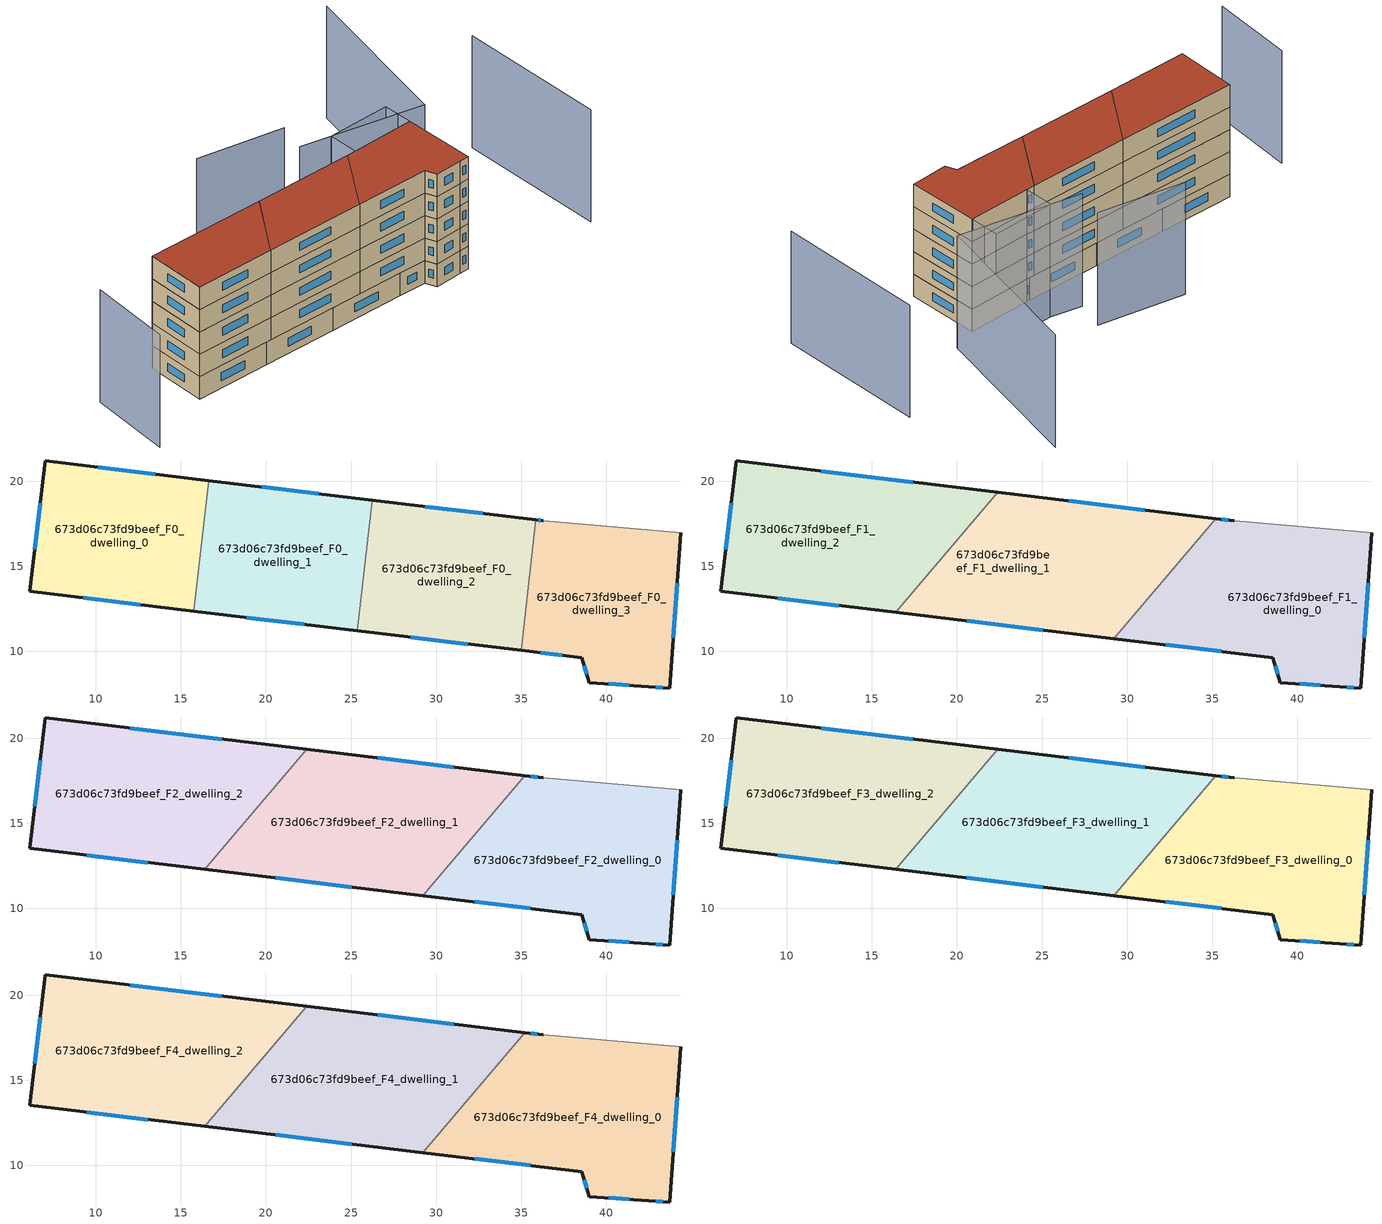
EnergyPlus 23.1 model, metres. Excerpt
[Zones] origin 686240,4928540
673d06c73fd9beef_F0_dwelling_0
 floor ground (EU_floor_Construction): 16.63,20.03 15.76,12.37 6.13,13.53 7.04,21.18 z0
 wall outside (EU_wall_Construction): 16.63,20.03 7.04,21.18 6.13,13.53 15.76,12.37 z0:3
 wall to 673d06c73fd9beef_F0_dwelling_1 (EU_wall_Construction): 15.76,12.37 16.63,20.03 z0:3
 window (EU_Window_Construction): 9.26,13.15 12.63,12.74 / 6.74,18.69 6.42,16.02 / 13.51,20.41 10.16,20.81 z0.98:2.02
673d06c73fd9beef_F0_dwelling_1
 floor ground (EU_floor_Construction): 26.24,18.88 25.38,11.21 15.76,12.37 16.63,20.03 z0
 wall outside (EU_wall_Construction): 15.76,12.37 25.38,11.21 / 26.24,18.88 16.63,20.03 z0:3
 wall to 673d06c73fd9beef_F0_dwelling_2 (EU_wall_Construction): 25.38,11.21 26.24,18.88 z0:3
 window (EU_Window_Construction): 18.89,11.99 22.25,11.59 / 23.12,19.26 19.76,19.66 z0.98:2.02
673d06c73fd9beef_F0_dwelling_2
 floor ground (EU_floor_Construction): 35.86,17.73 34.99,10.06 25.38,11.21 26.24,18.88 z0
 wall outside (EU_wall_Construction): 25.38,11.21 34.99,10.06 / 35.86,17.73 26.24,18.88 z0:3
 wall to 673d06c73fd9beef_F0_dwelling_3 (EU_wall_Construction): 34.99,10.06 35.86,17.73 z0:3
 window (EU_Window_Construction): 28.5,10.84 31.86,10.44 / 32.73,18.1 29.37,18.51 z0.98:2.02
673d06c73fd9beef_F0_dwelling_3
 floor ground (EU_floor_Construction): 44.37,16.96 43.72,7.85 42.5,7.93 38.98,8.17 38.56,9.63 34.99,10.06 35.86,17.73 36.3,17.67 z0
 wall outside (EU_wall_Construction): 34.99,10.06 38.56,9.63 38.98,8.17 42.5,7.93 43.72,7.85 44.37,16.96 / 36.3,17.67 35.86,17.73 z0:3
 wall adiabatic (EU_wall_Construction): 44.37,16.96 36.3,17.67 z0:3
 window (EU_Window_Construction): 36.15,9.92 37.4,9.77 / 36.15,17.69 36,17.71 / 43.93,10.82 44.15,14 / 42.89,7.91 43.32,7.88 / 40.12,8.1 41.35,8.01 / 38.69,9.16 38.84,8.65 z0.98:2.02
673d06c73fd9beef_F1_dwelling_0
 floor to 673d06c73fd9beef_F0_dwelling_3 (EU_floor_Construction): 44.37,16.96 43.72,7.85 42.5,7.93 38.98,8.17 38.56,9.63 34.99,10.06 35.86,17.73 36.3,17.67 z3
 floor to 673d06c73fd9beef_F0_dwelling_2 (EU_floor_Construction): 35.86,17.73 34.99,10.06 29.22,10.75 35.21,17.8 z3
 wall outside (EU_wall_Construction): 36.3,17.67 35.21,17.8 / 29.22,10.75 38.56,9.63 38.98,8.17 42.5,7.93 43.72,7.85 44.37,16.96 z3:6
 wall to 673d06c73fd9beef_F1_dwelling_1 (EU_wall_Construction): 35.21,17.8 29.22,10.75 z3:6
 wall adiabatic (EU_wall_Construction): 44.37,16.96 36.3,17.67 z3:6
 window (EU_Window_Construction): 35.94,17.72 35.57,17.76 / 43.93,10.82 44.15,14 / 42.89,7.91 43.32,7.88 / 40.12,8.1 41.35,8.01 / 38.69,9.16 38.84,8.65 / 32.26,10.39 35.52,10 z3.98:5.02
673d06c73fd9beef_F1_dwelling_1
 floor to 673d06c73fd9beef_F0_dwelling_1 (EU_floor_Construction): 26.24,18.88 25.38,11.22 16.41,12.29 22.39,19.34 z3
 floor to 673d06c73fd9beef_F0_dwelling_2 (EU_floor_Construction): 35.21,17.8 29.22,10.75 25.38,11.22 26.24,18.88 z3
 wall outside (EU_wall_Construction): 16.41,12.29 29.22,10.75 / 35.21,17.8 22.4,19.34 z3:6
 wall to 673d06c73fd9beef_F1_dwelling_2 (EU_wall_Construction): 22.4,19.34 16.41,12.29 z3:6
 window (EU_Window_Construction): 20.57,11.79 25.05,11.25 / 31.04,18.3 26.56,18.84 z3.98:5.02
673d06c73fd9beef_F1_dwelling_2
 floor to 673d06c73fd9beef_F0_dwelling_0 (EU_floor_Construction): 16.63,20.03 15.76,12.37 6.13,13.53 7.04,21.18 z3
 floor to 673d06c73fd9beef_F0_dwelling_1 (EU_floor_Construction): 22.39,19.34 16.41,12.29 15.76,12.37 16.63,20.03 z3
 wall outside (EU_wall_Construction): 22.4,19.34 7.04,21.18 6.13,13.53 16.41,12.29 z3:6
 window (EU_Window_Construction): 9.47,13.12 13.06,12.69 / 6.74,18.69 6.42,16.02 / 17.4,19.94 12.03,20.59 z3.98:5.02
673d06c73fd9beef_F2_dwelling_0
 floor to 673d06c73fd9beef_F1_dwelling_0 (EU_floor_Construction): 44.37,16.96 43.72,7.85 42.5,7.93 38.98,8.17 38.56,9.63 29.22,10.75 35.21,17.8 36.3,17.67 z6
 wall outside (EU_wall_Construction): 36.3,17.67 35.21,17.8 / 29.22,10.75 38.56,9.63 38.98,8.17 42.5,7.93 43.72,7.85 44.37,16.96 z6:9
 wall to 673d06c73fd9beef_F2_dwelling_1 (EU_wall_Construction): 35.21,17.8 29.22,10.75 z6:9
 wall adiabatic (EU_wall_Construction): 44.37,16.96 36.3,17.67 z6:9
 window (EU_Window_Construction): 35.94,17.72 35.57,17.76 / 43.93,10.82 44.15,14 / 42.89,7.91 43.32,7.88 / 40.12,8.1 41.35,8.01 / 38.69,9.16 38.84,8.65 / 32.26,10.39 35.52,10 z6.98:8.02
673d06c73fd9beef_F2_dwelling_1
 floor to 673d06c73fd9beef_F1_dwelling_1 (EU_floor_Construction): 35.21,17.8 29.22,10.75 16.41,12.29 22.4,19.34 z6
 wall outside (EU_wall_Construction): 16.41,12.29 29.22,10.75 / 35.21,17.8 22.4,19.34 z6:9
 wall to 673d06c73fd9beef_F2_dwelling_2 (EU_wall_Construction): 22.4,19.34 16.41,12.29 z6:9
 window (EU_Window_Construction): 20.57,11.79 25.05,11.25 / 31.04,18.3 26.56,18.84 z6.98:8.02
673d06c73fd9beef_F2_dwelling_2
 floor to 673d06c73fd9beef_F1_dwelling_2 (EU_floor_Construction): 22.4,19.34 16.41,12.29 6.13,13.53 7.04,21.18 z6
 wall outside (EU_wall_Construction): 22.4,19.34 7.04,21.18 6.13,13.53 16.41,12.29 z6:9
 window (EU_Window_Construction): 9.47,13.12 13.06,12.69 / 6.74,18.69 6.42,16.02 / 17.4,19.94 12.03,20.59 z6.98:8.02
673d06c73fd9beef_F3_dwelling_0
 floor to 673d06c73fd9beef_F2_dwelling_0 (EU_floor_Construction): 44.37,16.96 43.72,7.85 42.5,7.93 38.98,8.17 38.56,9.63 29.22,10.75 35.21,17.8 36.3,17.67 z9
 wall outside (EU_wall_Construction): 36.3,17.67 35.21,17.8 / 29.22,10.75 38.56,9.63 38.98,8.17 42.5,7.93 43.72,7.85 44.37,16.96 z9:12
 wall to 673d06c73fd9beef_F3_dwelling_1 (EU_wall_Construction): 35.21,17.8 29.22,10.75 z9:12
 wall adiabatic (EU_wall_Construction): 44.37,16.96 36.3,17.67 z9:12
 window (EU_Window_Construction): 35.94,17.72 35.57,17.76 / 43.93,10.82 44.15,14 / 42.89,7.91 43.32,7.88 / 40.12,8.1 41.35,8.01 / 38.69,9.16 38.84,8.65 / 32.26,10.39 35.52,10 z9.98:11.02
673d06c73fd9beef_F3_dwelling_1
 floor to 673d06c73fd9beef_F2_dwelling_1 (EU_floor_Construction): 35.21,17.8 29.22,10.75 16.41,12.29 22.4,19.34 z9
 wall outside (EU_wall_Construction): 16.41,12.29 29.22,10.75 / 35.21,17.8 22.4,19.34 z9:12
 wall to 673d06c73fd9beef_F3_dwelling_2 (EU_wall_Construction): 22.4,19.34 16.41,12.29 z9:12
 window (EU_Window_Construction): 20.57,11.79 25.05,11.25 / 31.04,18.3 26.56,18.84 z9.98:11.02
673d06c73fd9beef_F3_dwelling_2
 floor to 673d06c73fd9beef_F2_dwelling_2 (EU_floor_Construction): 22.4,19.34 16.41,12.29 6.13,13.53 7.04,21.18 z9
 wall outside (EU_wall_Construction): 22.4,19.34 7.04,21.18 6.13,13.53 16.41,12.29 z9:12
 window (EU_Window_Construction): 9.47,13.12 13.06,12.69 / 6.74,18.69 6.42,16.02 / 17.4,19.94 12.03,20.59 z9.98:11.02
673d06c73fd9beef_F4_dwelling_0
 floor to 673d06c73fd9beef_F3_dwelling_0 (EU_floor_Construction): 44.37,16.96 43.72,7.85 42.5,7.93 38.98,8.17 38.56,9.63 29.22,10.75 35.21,17.8 36.3,17.67 z12
 wall outside (EU_wall_Construction): 36.3,17.67 35.21,17.8 / 29.22,10.75 38.56,9.63 38.98,8.17 42.5,7.93 43.72,7.85 44.37,16.96 z12:15
 wall to 673d06c73fd9beef_F4_dwelling_1 (EU_wall_Construction): 35.21,17.8 29.22,10.75 z12:15
 wall adiabatic (EU_wall_Construction): 44.37,16.96 36.3,17.67 z12:15
 window (EU_Window_Construction): 35.94,17.72 35.57,17.76 / 43.93,10.82 44.15,14 / 42.89,7.91 43.32,7.88 / 40.12,8.1 41.35,8.01 / 38.69,9.16 38.84,8.65 / 32.26,10.39 35.52,10 z12.98:14.02
 roof outside (EU_roof_Construction): 43.72,7.85 44.37,16.96 36.3,17.67 35.21,17.8 29.22,10.75 38.56,9.63 38.98,8.17 42.5,7.93 z15
673d06c73fd9beef_F4_dwelling_1
 floor to 673d06c73fd9beef_F3_dwelling_1 (EU_floor_Construction): 35.21,17.8 29.22,10.75 16.41,12.29 22.4,19.34 z12
 wall outside (EU_wall_Construction): 16.41,12.29 29.22,10.75 / 35.21,17.8 22.4,19.34 z12:15
 wall to 673d06c73fd9beef_F4_dwelling_2 (EU_wall_Construction): 22.4,19.34 16.41,12.29 z12:15
 window (EU_Window_Construction): 20.57,11.79 25.05,11.25 / 31.04,18.3 26.56,18.84 z12.98:14.02
 roof outside (EU_roof_Construction): 29.22,10.75 35.21,17.8 22.4,19.34 16.41,12.29 z15
673d06c73fd9beef_F4_dwelling_2
 floor to 673d06c73fd9beef_F3_dwelling_2 (EU_floor_Construction): 22.4,19.34 16.41,12.29 6.13,13.53 7.04,21.18 z12
 wall outside (EU_wall_Construction): 22.4,19.34 7.04,21.18 6.13,13.53 16.41,12.29 z12:15
 window (EU_Window_Construction): 9.47,13.12 13.06,12.69 / 6.74,18.69 6.42,16.02 / 17.4,19.94 12.03,20.59 z12.98:14.02
 roof outside (EU_roof_Construction): 16.41,12.29 22.4,19.34 7.04,21.18 6.13,13.53 z15
shading: -1.41,21.24 -3.4,10.87 / 59.03,3.7 60.8,22.49 / 54.47,37.98 47.74,17.8 / 47.74,17.8 32.88,22.75 / 34.41,26.35 23.8,29.67 / 44.37,16.96 36.3,17.67 / 36.3,17.67 36.63,21.48 / 36.63,21.48 44.7,20.77 / 44.7,20.77 44.37,16.96 z0:15
[Building]
EU S2 Campaign: North Axis=0; Terrain=City; Solar Distribution=FullExterior
[Site:Location]
Bologna: Latitude=44.5; Longitude=11.25; Time Zone=1; Elevation=37
[SizingPeriod:WeatherFileDays]
AnnualSizingPeriod: Begin Month=1; Begin Day of Month=1; End Month=12; End Day of Month=31; Day of Week for Start Day=Monday; Use Weather File Daylight Saving Period=No; Use Weather File Rain and Snow Indicators=No
[MATERIAL]
EU_InternalMass_Material: Roughness=MediumRough; Thickness=0.1; Conductivity=1; Density=1800; Specific Heat=900; Thermal Absorptance=0.9; Solar Absorptance=0.7; Visible Absorptance=0.7
[MATERIAL:NOMASS] Roughness=MediumRough; Thermal Absorptance=0.9; Solar Absorptance=0.7; Visible Absorptance=0.7
Name | Thermal Resistance
EU_wall_NoMass | 0.905828
EU_roof_NoMass | 0.37593
EU_floor_NoMass | 0.67114
[WINDOWMATERIAL:SIMPLEGLAZINGSYSTEM]
EU_Window_SimpleGlazing: UFactor=4.52486; Solar Heat Gain Coefficient=0.85; Visible Transmittance=0.85
[CONSTRUCTION]
EU_wall_Construction: EU_wall_NoMass
EU_roof_Construction: EU_roof_NoMass
EU_floor_Construction: EU_floor_NoMass
EU_InternalMass_Construction: EU_InternalMass_Material
EU_Window_Construction: EU_Window_SimpleGlazing
[ZONE] Type=1; Multiplier=1; Ceiling Height=autocalculate; Floor Area=autocalculate; Part of Total Floor Area=Yes
Name | Volume
673d06c73fd9beef_F0_dwelling_0 | 224.065
673d06c73fd9beef_F1_dwelling_0; 673d06c73fd9beef_F2_dwelling_0; 673d06c73fd9beef_F3_dwelling_0; 673d06c73fd9beef_F4_dwelling_0 | 298.74
673d06c73fd9beef_F0_dwelling_1 | 224.061
673d06c73fd9beef_F1_dwelling_1; 673d06c73fd9beef_F2_dwelling_1; 673d06c73fd9beef_F3_dwelling_1; 673d06c73fd9beef_F4_dwelling_1 | 298.738
673d06c73fd9beef_F0_dwelling_2 | 224.06
673d06c73fd9beef_F1_dwelling_2; 673d06c73fd9beef_F2_dwelling_2; 673d06c73fd9beef_F3_dwelling_2; 673d06c73fd9beef_F4_dwelling_2 | 298.747
673d06c73fd9beef_F0_dwelling_3 | 224.056
[INTERNALMASS] Construction=EU_InternalMass_Construction
Name | Zone or ZoneList | Surface Area
673d06c73fd9beef_F0_dwelling_0_EU_InternalMass | 673d06c73fd9beef_F0_dwelling_0 | 74.6883
673d06c73fd9beef_F0_dwelling_1_EU_InternalMass | 673d06c73fd9beef_F0_dwelling_1 | 74.6874
673d06c73fd9beef_F0_dwelling_2_EU_InternalMass | 673d06c73fd9beef_F0_dwelling_2 | 74.6866
673d06c73fd9beef_F0_dwelling_3_EU_InternalMass | 673d06c73fd9beef_F0_dwelling_3 | 74.685
673d06c73fd9beef_F1_dwelling_0_EU_InternalMass | 673d06c73fd9beef_F1_dwelling_0 | 99.58
673d06c73fd9beef_F1_dwelling_1_EU_InternalMass | 673d06c73fd9beef_F1_dwelling_1 | 99.5795
673d06c73fd9beef_F1_dwelling_2_EU_InternalMass | 673d06c73fd9beef_F1_dwelling_2 | 99.5825
673d06c73fd9beef_F2_dwelling_0_EU_InternalMass | 673d06c73fd9beef_F2_dwelling_0 | 99.58
673d06c73fd9beef_F2_dwelling_1_EU_InternalMass | 673d06c73fd9beef_F2_dwelling_1 | 99.5795
673d06c73fd9beef_F2_dwelling_2_EU_InternalMass | 673d06c73fd9beef_F2_dwelling_2 | 99.5825
673d06c73fd9beef_F3_dwelling_0_EU_InternalMass | 673d06c73fd9beef_F3_dwelling_0 | 99.58
673d06c73fd9beef_F3_dwelling_1_EU_InternalMass | 673d06c73fd9beef_F3_dwelling_1 | 99.5795
673d06c73fd9beef_F3_dwelling_2_EU_InternalMass | 673d06c73fd9beef_F3_dwelling_2 | 99.5825
673d06c73fd9beef_F4_dwelling_0_EU_InternalMass | 673d06c73fd9beef_F4_dwelling_0 | 99.58
673d06c73fd9beef_F4_dwelling_1_EU_InternalMass | 673d06c73fd9beef_F4_dwelling_1 | 99.5795
673d06c73fd9beef_F4_dwelling_2_EU_InternalMass | 673d06c73fd9beef_F4_dwelling_2 | 99.5825
[OTHEREQUIPMENT] Fuel Type=Electricity; Design Level Calculation Method=Watts/Area; Power per Zone Floor Area=1; Fraction Latent=0; Fraction Radiant=0; Fraction Lost=0; Carbon Dioxide Generation Rate=0; EndUse Subcategory=EU_Step8_InternalGains
Name | Zone or ZoneList or Space or SpaceList | Schedule
EU_Step8_InternalGain_673d06c73fd9beef_F0_dwelling_0_f000 | 673d06c73fd9beef_F0_dwelling_0 | EU_Step8_GainSchedule_673d06c73fd9beef_F0_dwelling_0_f000
EU_Step8_InternalGain_673d06c73fd9beef_F0_dwelling_1_f000 | 673d06c73fd9beef_F0_dwelling_1 | EU_Step8_GainSchedule_673d06c73fd9beef_F0_dwelling_1_f000
EU_Step8_InternalGain_673d06c73fd9beef_F0_dwelling_2_f000 | 673d06c73fd9beef_F0_dwelling_2 | EU_Step8_GainSchedule_673d06c73fd9beef_F0_dwelling_2_f000
EU_Step8_InternalGain_673d06c73fd9beef_F0_dwelling_3_f000 | 673d06c73fd9beef_F0_dwelling_3 | EU_Step8_GainSchedule_673d06c73fd9beef_F0_dwelling_3_f000
EU_Step8_InternalGain_673d06c73fd9beef_F1_dwelling_0_f000 | 673d06c73fd9beef_F1_dwelling_0 | EU_Step8_GainSchedule_673d06c73fd9beef_F1_dwelling_0_f000
EU_Step8_InternalGain_673d06c73fd9beef_F1_dwelling_1_f000 | 673d06c73fd9beef_F1_dwelling_1 | EU_Step8_GainSchedule_673d06c73fd9beef_F1_dwelling_1_f000
EU_Step8_InternalGain_673d06c73fd9beef_F1_dwelling_2_f000 | 673d06c73fd9beef_F1_dwelling_2 | EU_Step8_GainSchedule_673d06c73fd9beef_F1_dwelling_2_f000
EU_Step8_InternalGain_673d06c73fd9beef_F2_dwelling_0_f000 | 673d06c73fd9beef_F2_dwelling_0 | EU_Step8_GainSchedule_673d06c73fd9beef_F2_dwelling_0_f000
EU_Step8_InternalGain_673d06c73fd9beef_F2_dwelling_1_f000 | 673d06c73fd9beef_F2_dwelling_1 | EU_Step8_GainSchedule_673d06c73fd9beef_F2_dwelling_1_f000
EU_Step8_InternalGain_673d06c73fd9beef_F2_dwelling_2_f000 | 673d06c73fd9beef_F2_dwelling_2 | EU_Step8_GainSchedule_673d06c73fd9beef_F2_dwelling_2_f000
EU_Step8_InternalGain_673d06c73fd9beef_F3_dwelling_0_f000 | 673d06c73fd9beef_F3_dwelling_0 | EU_Step8_GainSchedule_673d06c73fd9beef_F3_dwelling_0_f000
EU_Step8_InternalGain_673d06c73fd9beef_F3_dwelling_1_f000 | 673d06c73fd9beef_F3_dwelling_1 | EU_Step8_GainSchedule_673d06c73fd9beef_F3_dwelling_1_f000
EU_Step8_InternalGain_673d06c73fd9beef_F3_dwelling_2_f000 | 673d06c73fd9beef_F3_dwelling_2 | EU_Step8_GainSchedule_673d06c73fd9beef_F3_dwelling_2_f000
EU_Step8_InternalGain_673d06c73fd9beef_F4_dwelling_0_f000 | 673d06c73fd9beef_F4_dwelling_0 | EU_Step8_GainSchedule_673d06c73fd9beef_F4_dwelling_0_f000
EU_Step8_InternalGain_673d06c73fd9beef_F4_dwelling_1_f000 | 673d06c73fd9beef_F4_dwelling_1 | EU_Step8_GainSchedule_673d06c73fd9beef_F4_dwelling_1_f000
EU_Step8_InternalGain_673d06c73fd9beef_F4_dwelling_2_f000 | 673d06c73fd9beef_F4_dwelling_2 | EU_Step8_GainSchedule_673d06c73fd9beef_F4_dwelling_2_f000
[ZONEVENTILATION:DESIGNFLOWRATE] Schedule=EU_AlwaysOn; Design Flow Rate Calculation Method=AirChanges/Hour; Air Changes per Hour=0.73129; Ventilation Type=Natural; Fan Pressure Rise=0; Fan Total Efficiency=1; Constant Term Coefficient=1; Temperature Term Coefficient=0; Velocity Term Coefficient=0; Velocity Squared Term Coefficient=0; Minimum Indoor Temperature=-100; Maximum Indoor Temperature=100; Delta Temperature=-100; Minimum Outdoor Temperature=-100; Maximum Outdoor Temperature=100; Maximum Wind Speed=40
Name | Zone or ZoneList or Space or SpaceList
EU_ConstantAir_673d06c73fd9beef_F0_dwelling_0 | 673d06c73fd9beef_F0_dwelling_0
EU_ConstantAir_673d06c73fd9beef_F0_dwelling_1 | 673d06c73fd9beef_F0_dwelling_1
EU_ConstantAir_673d06c73fd9beef_F0_dwelling_2 | 673d06c73fd9beef_F0_dwelling_2
EU_ConstantAir_673d06c73fd9beef_F0_dwelling_3 | 673d06c73fd9beef_F0_dwelling_3
EU_ConstantAir_673d06c73fd9beef_F1_dwelling_0 | 673d06c73fd9beef_F1_dwelling_0
EU_ConstantAir_673d06c73fd9beef_F1_dwelling_1 | 673d06c73fd9beef_F1_dwelling_1
EU_ConstantAir_673d06c73fd9beef_F1_dwelling_2 | 673d06c73fd9beef_F1_dwelling_2
EU_ConstantAir_673d06c73fd9beef_F2_dwelling_0 | 673d06c73fd9beef_F2_dwelling_0
EU_ConstantAir_673d06c73fd9beef_F2_dwelling_1 | 673d06c73fd9beef_F2_dwelling_1
EU_ConstantAir_673d06c73fd9beef_F2_dwelling_2 | 673d06c73fd9beef_F2_dwelling_2
EU_ConstantAir_673d06c73fd9beef_F3_dwelling_0 | 673d06c73fd9beef_F3_dwelling_0
EU_ConstantAir_673d06c73fd9beef_F3_dwelling_1 | 673d06c73fd9beef_F3_dwelling_1
EU_ConstantAir_673d06c73fd9beef_F3_dwelling_2 | 673d06c73fd9beef_F3_dwelling_2
EU_ConstantAir_673d06c73fd9beef_F4_dwelling_0 | 673d06c73fd9beef_F4_dwelling_0
EU_ConstantAir_673d06c73fd9beef_F4_dwelling_1 | 673d06c73fd9beef_F4_dwelling_1
EU_ConstantAir_673d06c73fd9beef_F4_dwelling_2 | 673d06c73fd9beef_F4_dwelling_2
[HVACTEMPLATE:THERMOSTAT] Constant Heating Setpoint=20; Constant Cooling Setpoint=50
EU_HeatOnly_673d06c73fd9beef_F0_dwelling_0; EU_HeatOnly_673d06c73fd9beef_F0_dwelling_1; EU_HeatOnly_673d06c73fd9beef_F0_dwelling_2; EU_HeatOnly_673d06c73fd9beef_F0_dwelling_3; EU_HeatOnly_673d06c73fd9beef_F1_dwelling_0; EU_HeatOnly_673d06c73fd9beef_F1_dwelling_1; EU_HeatOnly_673d06c73fd9beef_F1_dwelling_2; EU_HeatOnly_673d06c73fd9beef_F2_dwelling_0; EU_HeatOnly_673d06c73fd9beef_F2_dwelling_1; EU_HeatOnly_673d06c73fd9beef_F2_dwelling_2; EU_HeatOnly_673d06c73fd9beef_F3_dwelling_0; EU_HeatOnly_673d06c73fd9beef_F3_dwelling_1; EU_HeatOnly_673d06c73fd9beef_F3_dwelling_2; EU_HeatOnly_673d06c73fd9beef_F4_dwelling_0; EU_HeatOnly_673d06c73fd9beef_F4_dwelling_1; EU_HeatOnly_673d06c73fd9beef_F4_dwelling_2
[HVACTEMPLATE:ZONE:IDEALLOADSAIRSYSTEM] System Availability Schedule=EU_AlwaysOn; Maximum Heating Supply Air Temperature=50; Minimum Cooling Supply Air Temperature=13; Maximum Heating Supply Air Humidity Ratio=0.0156; Minimum Cooling Supply Air Humidity Ratio=0.0077; Heating Limit=NoLimit; Cooling Limit=NoLimit; Heating Availability Schedule=EU_AlwaysOn; Cooling Availability Schedule=EU_CoolingOff; Dehumidification Control Type=ConstantSensibleHeatRatio; Cooling Sensible Heat Ratio=0.7; Dehumidification Setpoint=60; Humidification Control Type=None; Humidification Setpoint=30; Outdoor Air Method=None; Outdoor Air Flow Rate per Person=0.00944; Outdoor Air Flow Rate per Zone Floor Area=0; Outdoor Air Flow Rate per Zone=0; Demand Controlled Ventilation Type=None; Outdoor Air Economizer Type=NoEconomizer; Heat Recovery Type=None; Sensible Heat Recovery Effectiveness=0.7; Latent Heat Recovery Effectiveness=0.65
Name | Template Thermostat
673d06c73fd9beef_F0_dwelling_0 | EU_HeatOnly_673d06c73fd9beef_F0_dwelling_0
673d06c73fd9beef_F0_dwelling_1 | EU_HeatOnly_673d06c73fd9beef_F0_dwelling_1
673d06c73fd9beef_F0_dwelling_2 | EU_HeatOnly_673d06c73fd9beef_F0_dwelling_2
673d06c73fd9beef_F0_dwelling_3 | EU_HeatOnly_673d06c73fd9beef_F0_dwelling_3
673d06c73fd9beef_F1_dwelling_0 | EU_HeatOnly_673d06c73fd9beef_F1_dwelling_0
673d06c73fd9beef_F1_dwelling_1 | EU_HeatOnly_673d06c73fd9beef_F1_dwelling_1
673d06c73fd9beef_F1_dwelling_2 | EU_HeatOnly_673d06c73fd9beef_F1_dwelling_2
673d06c73fd9beef_F2_dwelling_0 | EU_HeatOnly_673d06c73fd9beef_F2_dwelling_0
673d06c73fd9beef_F2_dwelling_1 | EU_HeatOnly_673d06c73fd9beef_F2_dwelling_1
673d06c73fd9beef_F2_dwelling_2 | EU_HeatOnly_673d06c73fd9beef_F2_dwelling_2
673d06c73fd9beef_F3_dwelling_0 | EU_HeatOnly_673d06c73fd9beef_F3_dwelling_0
673d06c73fd9beef_F3_dwelling_1 | EU_HeatOnly_673d06c73fd9beef_F3_dwelling_1
673d06c73fd9beef_F3_dwelling_2 | EU_HeatOnly_673d06c73fd9beef_F3_dwelling_2
673d06c73fd9beef_F4_dwelling_0 | EU_HeatOnly_673d06c73fd9beef_F4_dwelling_0
673d06c73fd9beef_F4_dwelling_1 | EU_HeatOnly_673d06c73fd9beef_F4_dwelling_1
673d06c73fd9beef_F4_dwelling_2 | EU_HeatOnly_673d06c73fd9beef_F4_dwelling_2
[SIZING:ZONE] Zone Cooling Design Supply Air Temperature Input Method=SupplyAirTemperature; Zone Cooling Design Supply Air Temperature=13; Zone Heating Design Supply Air Temperature Input Method=SupplyAirTemperature; Zone Heating Design Supply Air Temperature=50; Zone Cooling Design Supply Air Humidity Ratio=0.008; Zone Heating Design Supply Air Humidity Ratio=0.008; Cooling Design Air Flow Method=DesignDay; Cooling Design Air Flow Rate=0; Cooling Minimum Air Flow per Zone Floor Area=0.000762; Cooling Minimum Air Flow=0; Cooling Minimum Air Flow Fraction=0.2; Heating Design Air Flow Method=DesignDay; Heating Design Air Flow Rate=0; Heating Maximum Air Flow per Zone Floor Area=0.002032; Heating Maximum Air Flow=0.141576; Heating Maximum Air Flow Fraction=0.3; Account for Dedicated Outdoor Air System=No; Dedicated Outdoor Air System Control Strategy=NeutralSupplyAir; Dedicated Outdoor Air Low Setpoint Temperature for Design=autosize; Dedicated Outdoor Air High Setpoint Temperature for Design=autosize; Zone Load Sizing Method=Sensible Load Only No Latent Load; Zone Latent Cooling Design Supply Air Humidity Ratio Input Method=HumidityRatioDifference; Zone Cooling Design Supply Air Humidity Ratio Difference=0.005; Zone Latent Heating Design Supply Air Humidity Ratio Input Method=HumidityRatioDifference; Zone Humidification Design Supply Air Humidity Ratio Difference=0.005
673d06c73fd9beef_F0_dwelling_0; 673d06c73fd9beef_F0_dwelling_1; 673d06c73fd9beef_F0_dwelling_2; 673d06c73fd9beef_F0_dwelling_3; 673d06c73fd9beef_F1_dwelling_0; 673d06c73fd9beef_F1_dwelling_1; 673d06c73fd9beef_F1_dwelling_2; 673d06c73fd9beef_F2_dwelling_0; 673d06c73fd9beef_F2_dwelling_1; 673d06c73fd9beef_F2_dwelling_2; 673d06c73fd9beef_F3_dwelling_0; 673d06c73fd9beef_F3_dwelling_1; 673d06c73fd9beef_F3_dwelling_2; 673d06c73fd9beef_F4_dwelling_0; 673d06c73fd9beef_F4_dwelling_1; 673d06c73fd9beef_F4_dwelling_2
[SCHEDULE:CONSTANT]
Name | Hourly Value
EU_AlwaysOn | 1
EU_CoolingOff | 0
[SCHEDULE:FILE] Column Number=1; Rows to Skip at Top=0; Number of Hours of Data=8760; Column Separator=Comma; Interpolate to Timestep=No; Minutes per Item=60; Adjust Schedule for Daylight Savings=Yes
Name | File
EU_Step8_GainSchedule_673d06c73fd9beef_F0_dwelling_0_f000 | ../../schedules/673d06c73fd9beef/673d06c73fd9beef_F0_dwelling_0_f000_gain.csv
EU_Step8_GainSchedule_673d06c73fd9beef_F0_dwelling_1_f000 | ../../schedules/673d06c73fd9beef/673d06c73fd9beef_F0_dwelling_1_f000_gain.csv
EU_Step8_GainSchedule_673d06c73fd9beef_F0_dwelling_2_f000 | ../../schedules/673d06c73fd9beef/673d06c73fd9beef_F0_dwelling_2_f000_gain.csv
EU_Step8_GainSchedule_673d06c73fd9beef_F0_dwelling_3_f000 | ../../schedules/673d06c73fd9beef/673d06c73fd9beef_F0_dwelling_3_f000_gain.csv
EU_Step8_GainSchedule_673d06c73fd9beef_F1_dwelling_0_f000 | ../../schedules/673d06c73fd9beef/673d06c73fd9beef_F1_dwelling_0_f000_gain.csv
EU_Step8_GainSchedule_673d06c73fd9beef_F1_dwelling_1_f000 | ../../schedules/673d06c73fd9beef/673d06c73fd9beef_F1_dwelling_1_f000_gain.csv
EU_Step8_GainSchedule_673d06c73fd9beef_F1_dwelling_2_f000 | ../../schedules/673d06c73fd9beef/673d06c73fd9beef_F1_dwelling_2_f000_gain.csv
EU_Step8_GainSchedule_673d06c73fd9beef_F2_dwelling_0_f000 | ../../schedules/673d06c73fd9beef/673d06c73fd9beef_F2_dwelling_0_f000_gain.csv
EU_Step8_GainSchedule_673d06c73fd9beef_F2_dwelling_1_f000 | ../../schedules/673d06c73fd9beef/673d06c73fd9beef_F2_dwelling_1_f000_gain.csv
EU_Step8_GainSchedule_673d06c73fd9beef_F2_dwelling_2_f000 | ../../schedules/673d06c73fd9beef/673d06c73fd9beef_F2_dwelling_2_f000_gain.csv
EU_Step8_GainSchedule_673d06c73fd9beef_F3_dwelling_0_f000 | ../../schedules/673d06c73fd9beef/673d06c73fd9beef_F3_dwelling_0_f000_gain.csv
EU_Step8_GainSchedule_673d06c73fd9beef_F3_dwelling_1_f000 | ../../schedules/673d06c73fd9beef/673d06c73fd9beef_F3_dwelling_1_f000_gain.csv
EU_Step8_GainSchedule_673d06c73fd9beef_F3_dwelling_2_f000 | ../../schedules/673d06c73fd9beef/673d06c73fd9beef_F3_dwelling_2_f000_gain.csv
EU_Step8_GainSchedule_673d06c73fd9beef_F4_dwelling_0_f000 | ../../schedules/673d06c73fd9beef/673d06c73fd9beef_F4_dwelling_0_f000_gain.csv
EU_Step8_GainSchedule_673d06c73fd9beef_F4_dwelling_1_f000 | ../../schedules/673d06c73fd9beef/673d06c73fd9beef_F4_dwelling_1_f000_gain.csv
EU_Step8_GainSchedule_673d06c73fd9beef_F4_dwelling_2_f000 | ../../schedules/673d06c73fd9beef/673d06c73fd9beef_F4_dwelling_2_f000_gain.csv
